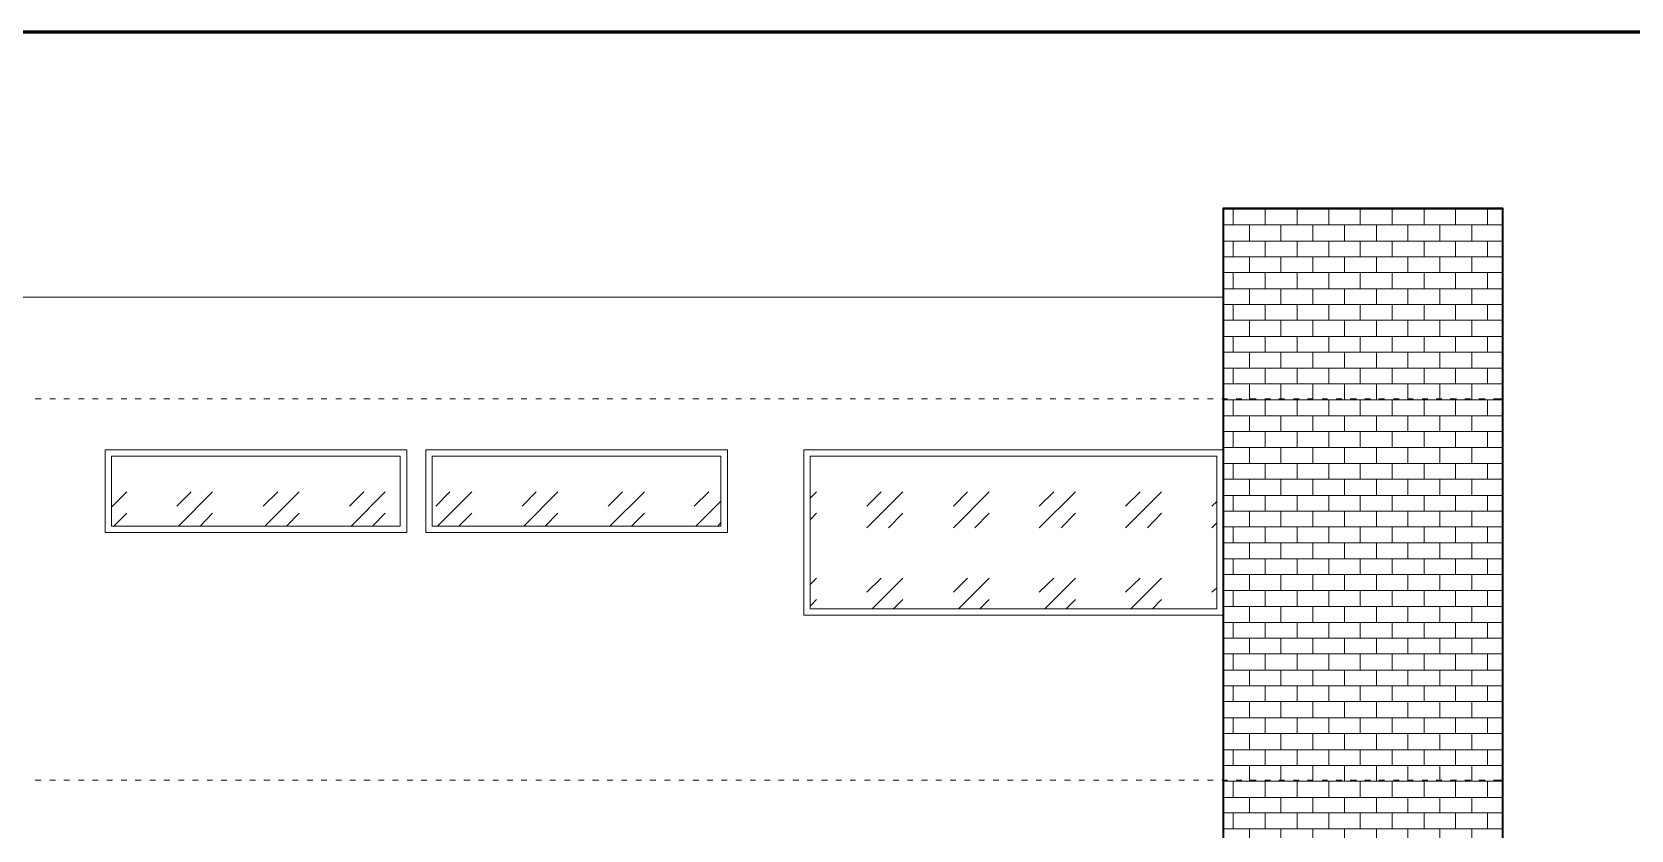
# Model space of a CAD drawing. Header units: millimetres. Extents: x 1.9 to 43.8, y 1.5 to 30.
# Drawn here: x 15.81 to 28.4, y 23.71 to 29.98 of the extents above; entities that cross this region are included whole.
import ezdxf

# ---------------------------------------------------------------- set-up
doc = ezdxf.new("R2010")
doc.units = ezdxf.units.MM
for name, color, linetype in [('PDF_0', 7, 'Continuous'), ('PDF_GRADAS Y ELEVADOR', 7, 'Continuous'), ('PDF_MUROS2', 7, 'Continuous')]:
    doc.layers.add(name, color=color, linetype=linetype)

msp = doc.modelspace()

# ---------------------------------------------------------------- linework, layer by layer
at = {"layer": 'PDF_0', "color": 28, "lineweight": 60, "true_color": 0x0d0d0d}
msp.add_lwpolyline([(1.862, 1.488), (43.785, 1.488), (43.785, 29.984), (1.862, 29.984)], close=True, dxfattribs=at)
at = {"layer": 'PDF_GRADAS Y ELEVADOR', "lineweight": 18}
for points in [[(15.838, 27.098), (15.886, 27.098)], [(15.953, 27.098), (15.997, 27.098)], [(16.064, 27.098), (16.108, 27.098)], [(16.178, 27.098), (16.223, 27.098)], [(16.289, 27.098), (16.334, 27.098)], [(16.403, 27.098), (16.448, 27.098)], [(16.515, 27.098), (16.559, 27.098)], [(16.626, 27.098), (16.673, 27.098)], [(16.74, 27.098), (16.784, 27.098)], [(16.851, 27.098), (16.899, 27.098)], [(16.965, 27.098), (17.01, 27.098)], [(17.077, 27.098), (17.121, 27.098)], [(17.191, 27.098), (17.235, 27.098)], [(17.302, 27.098), (17.346, 27.098)], [(17.416, 27.098), (17.461, 27.098)], [(17.527, 27.098), (17.572, 27.098)], [(17.639, 27.098), (17.686, 27.098)], [(17.753, 27.098), (17.797, 27.098)], [(17.864, 27.098), (17.908, 27.098)], [(17.978, 27.098), (18.023, 27.098)], [(18.089, 27.098), (18.134, 27.098)], [(18.204, 27.098), (18.248, 27.098)], [(18.315, 27.098), (18.359, 27.098)], [(18.426, 27.098), (18.474, 27.098)], [(18.54, 27.098), (18.585, 27.098)], [(18.651, 27.098), (18.696, 27.098)], [(18.766, 27.098), (18.81, 27.098)], [(18.877, 27.098), (18.921, 27.098)], [(18.991, 27.098), (19.036, 27.098)], [(19.102, 27.098), (19.147, 27.098)], [(19.213, 27.098), (19.261, 27.098)], [(19.328, 27.098), (19.372, 27.098)], [(19.439, 27.098), (19.486, 27.098)], [(19.553, 27.098), (19.598, 27.098)], [(19.664, 27.098), (19.709, 27.098)], [(19.779, 27.098), (19.823, 27.098)], [(19.89, 27.098), (19.934, 27.098)], [(20.004, 27.098), (20.048, 27.098)], [(20.115, 27.098), (20.16, 27.098)], [(20.226, 27.098), (20.274, 27.098)], [(20.341, 27.098), (20.385, 27.098)], [(20.452, 27.098), (20.496, 27.098)], [(20.566, 27.098), (20.61, 27.098)], [(20.677, 27.098), (20.722, 27.098)], [(20.791, 27.098), (20.836, 27.098)], [(20.903, 27.098), (20.947, 27.098)], [(21.014, 27.098), (21.061, 27.098)], [(21.128, 27.098), (21.172, 27.098)], [(21.239, 27.098), (21.284, 27.098)], [(21.353, 27.098), (21.398, 27.098)], [(21.465, 27.098), (21.509, 27.098)], [(21.579, 27.098), (21.623, 27.098)], [(21.69, 27.098), (21.734, 27.098)], [(21.801, 27.098), (21.849, 27.098)], [(21.915, 27.098), (21.96, 27.098)], [(22.027, 27.098), (22.074, 27.098)], [(22.141, 27.098), (22.185, 27.098)], [(22.252, 27.098), (22.296, 27.098)], [(22.366, 27.098), (22.411, 27.098)], [(22.477, 27.098), (22.522, 27.098)], [(22.592, 27.098), (22.636, 27.098)], [(22.703, 27.098), (22.747, 27.098)], [(22.814, 27.098), (22.862, 27.098)], [(22.928, 27.098), (22.973, 27.098)], [(23.039, 27.098), (23.084, 27.098)], [(23.154, 27.098), (23.198, 27.098)], [(23.265, 27.098), (23.309, 27.098)], [(23.379, 27.098), (23.424, 27.098)], [(23.49, 27.098), (23.535, 27.098)], [(23.601, 27.098), (23.649, 27.098)], [(23.716, 27.098), (23.76, 27.098)], [(23.827, 27.098), (23.871, 27.098)], [(23.941, 27.098), (23.986, 27.098)], [(24.052, 27.098), (24.097, 27.098)], [(24.167, 27.098), (24.211, 27.098)], [(24.278, 27.098), (24.322, 27.098)], [(24.389, 27.098), (24.436, 27.098)], [(24.503, 27.098), (24.548, 27.098)], [(24.614, 27.098), (24.662, 27.098)], [(24.729, 27.098), (24.773, 27.098)], [(24.84, 27.098), (24.884, 27.098)], [(24.954, 27.098), (24.998, 27.098)], [(25.065, 27.098), (25.11, 27.098)], [(25.179, 27.098), (25.224, 27.098)], [(25.291, 27.098), (25.335, 27.098)], [(25.402, 27.098), (25.449, 27.098)], [(25.516, 27.098), (25.56, 27.098)], [(25.627, 27.098), (25.672, 27.098)], [(25.741, 27.098), (25.786, 27.098)], [(25.853, 27.098), (25.897, 27.098)], [(25.967, 27.098), (26.011, 27.098)], [(26.078, 27.098), (26.122, 27.098)], [(26.189, 27.098), (26.237, 27.098)], [(26.303, 27.098), (26.348, 27.098)], [(26.414, 27.098), (26.459, 27.098)], [(26.529, 27.098), (26.573, 27.098)], [(26.64, 27.098), (26.684, 27.098)], [(26.754, 27.098), (26.799, 27.098)], [(26.865, 27.098), (26.91, 27.098)], [(26.976, 27.098), (27.024, 27.098)], [(27.091, 27.098), (27.135, 27.098)], [(27.202, 27.098), (27.25, 27.098)], [(27.316, 27.098), (27.389, 27.098)], [(15.838, 24.098), (15.886, 24.098)], [(15.953, 24.098), (15.997, 24.098)], [(16.064, 24.098), (16.108, 24.098)], [(16.178, 24.098), (16.223, 24.098)], [(16.289, 24.098), (16.334, 24.098)], [(16.403, 24.098), (16.448, 24.098)], [(16.515, 24.098), (16.559, 24.098)], [(16.626, 24.098), (16.673, 24.098)], [(16.74, 24.098), (16.784, 24.098)], [(16.851, 24.098), (16.899, 24.098)], [(16.965, 24.098), (17.01, 24.098)], [(17.077, 24.098), (17.121, 24.098)], [(17.191, 24.098), (17.235, 24.098)], [(17.302, 24.098), (17.346, 24.098)], [(17.416, 24.098), (17.461, 24.098)], [(17.527, 24.098), (17.572, 24.098)], [(17.639, 24.098), (17.686, 24.098)], [(17.753, 24.098), (17.797, 24.098)], [(17.864, 24.098), (17.908, 24.098)], [(17.978, 24.098), (18.023, 24.098)], [(18.089, 24.098), (18.134, 24.098)], [(18.204, 24.098), (18.248, 24.098)], [(18.315, 24.098), (18.359, 24.098)], [(18.426, 24.098), (18.474, 24.098)], [(18.54, 24.098), (18.585, 24.098)], [(18.651, 24.098), (18.696, 24.098)], [(18.766, 24.098), (18.81, 24.098)], [(18.877, 24.098), (18.921, 24.098)], [(18.991, 24.098), (19.036, 24.098)], [(19.102, 24.098), (19.147, 24.098)], [(19.213, 24.098), (19.261, 24.098)], [(19.328, 24.098), (19.372, 24.098)], [(19.439, 24.098), (19.486, 24.098)], [(19.553, 24.098), (19.598, 24.098)], [(19.664, 24.098), (19.709, 24.098)], [(19.779, 24.098), (19.823, 24.098)], [(19.89, 24.098), (19.934, 24.098)], [(20.004, 24.098), (20.048, 24.098)], [(20.115, 24.098), (20.16, 24.098)], [(20.226, 24.098), (20.274, 24.098)], [(20.341, 24.098), (20.385, 24.098)], [(20.452, 24.098), (20.496, 24.098)], [(20.566, 24.098), (20.61, 24.098)], [(20.677, 24.098), (20.722, 24.098)], [(20.791, 24.098), (20.836, 24.098)], [(20.903, 24.098), (20.947, 24.098)], [(21.014, 24.098), (21.061, 24.098)], [(21.128, 24.098), (21.172, 24.098)], [(21.239, 24.098), (21.284, 24.098)], [(21.353, 24.098), (21.398, 24.098)], [(21.465, 24.098), (21.509, 24.098)], [(21.579, 24.098), (21.623, 24.098)], [(21.69, 24.098), (21.734, 24.098)], [(21.801, 24.098), (21.849, 24.098)], [(21.915, 24.098), (21.96, 24.098)], [(22.027, 24.098), (22.074, 24.098)], [(22.141, 24.098), (22.185, 24.098)], [(22.252, 24.098), (22.296, 24.098)], [(22.366, 24.098), (22.411, 24.098)], [(22.477, 24.098), (22.522, 24.098)], [(22.592, 24.098), (22.636, 24.098)], [(22.703, 24.098), (22.747, 24.098)], [(22.814, 24.098), (22.862, 24.098)], [(22.928, 24.098), (22.973, 24.098)], [(23.039, 24.098), (23.084, 24.098)], [(23.154, 24.098), (23.198, 24.098)], [(23.265, 24.098), (23.309, 24.098)], [(23.379, 24.098), (23.424, 24.098)], [(23.49, 24.098), (23.535, 24.098)], [(23.601, 24.098), (23.649, 24.098)], [(23.716, 24.098), (23.76, 24.098)], [(23.827, 24.098), (23.871, 24.098)], [(23.941, 24.098), (23.986, 24.098)], [(24.052, 24.098), (24.097, 24.098)], [(24.167, 24.098), (24.211, 24.098)], [(24.278, 24.098), (24.322, 24.098)], [(24.389, 24.098), (24.436, 24.098)], [(24.503, 24.098), (24.548, 24.098)], [(24.614, 24.098), (24.662, 24.098)], [(24.729, 24.098), (24.773, 24.098)], [(24.84, 24.098), (24.884, 24.098)], [(24.954, 24.098), (24.998, 24.098)], [(25.065, 24.098), (25.11, 24.098)], [(25.179, 24.098), (25.224, 24.098)], [(25.291, 24.098), (25.335, 24.098)], [(25.402, 24.098), (25.449, 24.098)], [(25.516, 24.098), (25.56, 24.098)], [(25.627, 24.098), (25.672, 24.098)], [(25.741, 24.098), (25.786, 24.098)], [(25.853, 24.098), (25.897, 24.098)], [(25.967, 24.098), (26.011, 24.098)], [(26.078, 24.098), (26.122, 24.098)], [(26.189, 24.098), (26.237, 24.098)], [(26.303, 24.098), (26.348, 24.098)], [(26.414, 24.098), (26.459, 24.098)], [(26.529, 24.098), (26.573, 24.098)], [(26.64, 24.098), (26.684, 24.098)], [(26.754, 24.098), (26.799, 24.098)], [(26.865, 24.098), (26.91, 24.098)], [(26.976, 24.098), (27.024, 24.098)], [(27.091, 24.098), (27.135, 24.098)], [(27.202, 24.098), (27.25, 24.098)], [(27.316, 24.098), (27.389, 24.098)]]:
    msp.add_lwpolyline(points, dxfattribs=at)
at = {"layer": 'PDF_MUROS2', "lineweight": 35}
msp.add_lwpolyline([(25.189, 17.646), (27.389, 17.646), (27.389, 28.597), (25.189, 28.597)], close=True, dxfattribs=at)
at = {"layer": 'PDF_MUROS2', "lineweight": 9}
for points in [[(25.189, 28.591), (27.389, 28.591)], [(25.268, 28.467), (25.268, 28.591)], [(25.395, 28.591), (25.395, 28.597)], [(25.519, 28.467), (25.519, 28.591)], [(25.643, 28.591), (25.643, 28.597)], [(25.77, 28.467), (25.77, 28.591)], [(25.894, 28.591), (25.894, 28.597)], [(26.021, 28.467), (26.021, 28.591)], [(26.145, 28.591), (26.145, 28.597)], [(26.268, 28.467), (26.268, 28.591)], [(26.395, 28.591), (26.395, 28.597)], [(26.519, 28.467), (26.519, 28.591)], [(26.643, 28.591), (26.643, 28.597)], [(26.77, 28.467), (26.77, 28.591)], [(26.894, 28.591), (26.894, 28.597)], [(27.018, 28.467), (27.018, 28.591)], [(27.145, 28.591), (27.145, 28.597)], [(27.269, 28.467), (27.269, 28.591)], [(25.189, 28.467), (27.389, 28.467)], [(25.395, 28.34), (25.395, 28.467)], [(25.643, 28.34), (25.643, 28.467)], [(25.894, 28.34), (25.894, 28.467)], [(26.145, 28.34), (26.145, 28.467)], [(26.395, 28.34), (26.395, 28.467)], [(26.643, 28.34), (26.643, 28.467)], [(26.894, 28.34), (26.894, 28.467)], [(27.145, 28.34), (27.145, 28.467)], [(25.189, 28.34), (27.389, 28.34)], [(25.268, 28.216), (25.268, 28.34)], [(25.519, 28.216), (25.519, 28.34)], [(25.77, 28.216), (25.77, 28.34)], [(26.021, 28.216), (26.021, 28.34)], [(26.268, 28.216), (26.268, 28.34)], [(26.519, 28.216), (26.519, 28.34)], [(26.77, 28.216), (26.77, 28.34)], [(27.018, 28.216), (27.018, 28.34)], [(27.269, 28.216), (27.269, 28.34)], [(25.189, 28.216), (27.389, 28.216)], [(25.395, 28.092), (25.395, 28.216)], [(25.643, 28.092), (25.643, 28.216)], [(25.894, 28.092), (25.894, 28.216)], [(26.145, 28.092), (26.145, 28.216)], [(26.395, 28.092), (26.395, 28.216)], [(26.643, 28.092), (26.643, 28.216)], [(26.894, 28.092), (26.894, 28.216)], [(27.145, 28.092), (27.145, 28.216)], [(25.189, 28.092), (27.389, 28.092)], [(25.268, 27.965), (25.268, 28.092)], [(25.519, 27.965), (25.519, 28.092)], [(25.77, 27.965), (25.77, 28.092)], [(26.021, 27.965), (26.021, 28.092)], [(26.268, 27.965), (26.268, 28.092)], [(26.519, 27.965), (26.519, 28.092)], [(26.77, 27.965), (26.77, 28.092)], [(27.018, 27.965), (27.018, 28.092)], [(27.269, 27.965), (27.269, 28.092)], [(25.189, 27.965), (27.389, 27.965)], [(25.395, 27.841), (25.395, 27.965)], [(25.643, 27.841), (25.643, 27.965)], [(25.894, 27.841), (25.894, 27.965)], [(26.145, 27.841), (26.145, 27.965)], [(26.395, 27.841), (26.395, 27.965)], [(26.643, 27.841), (26.643, 27.965)], [(26.894, 27.841), (26.894, 27.965)], [(27.145, 27.841), (27.145, 27.965)], [(25.189, 27.841), (27.389, 27.841)], [(25.268, 27.717), (25.268, 27.841)], [(25.519, 27.717), (25.519, 27.841)], [(25.77, 27.717), (25.77, 27.841)], [(26.021, 27.717), (26.021, 27.841)], [(26.268, 27.717), (26.268, 27.841)], [(26.519, 27.717), (26.519, 27.841)], [(26.77, 27.717), (26.77, 27.841)], [(27.018, 27.717), (27.018, 27.841)], [(27.269, 27.717), (27.269, 27.841)], [(25.189, 27.717), (27.389, 27.717)], [(25.395, 27.59), (25.395, 27.717)], [(25.643, 27.59), (25.643, 27.717)], [(25.894, 27.59), (25.894, 27.717)], [(26.145, 27.59), (26.145, 27.717)], [(26.395, 27.59), (26.395, 27.717)], [(26.643, 27.59), (26.643, 27.717)], [(26.894, 27.59), (26.894, 27.717)], [(27.145, 27.59), (27.145, 27.717)], [(25.189, 27.59), (27.389, 27.59)], [(25.268, 27.467), (25.268, 27.59)], [(25.519, 27.467), (25.519, 27.59)], [(25.77, 27.467), (25.77, 27.59)], [(26.021, 27.467), (26.021, 27.59)], [(26.268, 27.467), (26.268, 27.59)], [(26.519, 27.467), (26.519, 27.59)], [(26.77, 27.467), (26.77, 27.59)], [(27.018, 27.467), (27.018, 27.59)], [(27.269, 27.467), (27.269, 27.59)], [(25.189, 27.467), (27.389, 27.467)], [(25.395, 27.34), (25.395, 27.467)], [(25.643, 27.34), (25.643, 27.467)], [(25.894, 27.34), (25.894, 27.467)], [(26.145, 27.34), (26.145, 27.467)], [(26.395, 27.34), (26.395, 27.467)], [(26.643, 27.34), (26.643, 27.467)], [(26.894, 27.34), (26.894, 27.467)], [(27.145, 27.34), (27.145, 27.467)], [(25.189, 27.34), (27.389, 27.34)], [(25.268, 27.216), (25.268, 27.34)], [(25.519, 27.216), (25.519, 27.34)], [(25.77, 27.216), (25.77, 27.34)], [(26.021, 27.216), (26.021, 27.34)], [(26.268, 27.216), (26.268, 27.34)], [(26.519, 27.216), (26.519, 27.34)], [(26.77, 27.216), (26.77, 27.34)], [(27.018, 27.216), (27.018, 27.34)], [(27.269, 27.216), (27.269, 27.34)], [(25.189, 27.216), (27.389, 27.216)], [(25.395, 27.092), (25.395, 27.216)], [(25.643, 27.092), (25.643, 27.216)], [(25.894, 27.092), (25.894, 27.216)], [(26.145, 27.092), (26.145, 27.216)], [(26.395, 27.092), (26.395, 27.216)], [(26.643, 27.092), (26.643, 27.216)], [(26.894, 27.092), (26.894, 27.216)], [(27.145, 27.092), (27.145, 27.216)], [(25.189, 27.092), (27.389, 27.092)], [(25.268, 26.965), (25.268, 27.092)], [(25.519, 26.965), (25.519, 27.092)], [(25.77, 26.965), (25.77, 27.092)], [(26.021, 26.965), (26.021, 27.092)], [(26.268, 26.965), (26.268, 27.092)], [(26.519, 26.965), (26.519, 27.092)], [(26.77, 26.965), (26.77, 27.092)], [(27.018, 26.965), (27.018, 27.092)], [(27.269, 26.965), (27.269, 27.092)], [(25.189, 26.965), (27.389, 26.965)], [(25.395, 26.841), (25.395, 26.965)], [(25.643, 26.841), (25.643, 26.965)], [(25.894, 26.841), (25.894, 26.965)], [(26.145, 26.841), (26.145, 26.965)], [(26.395, 26.841), (26.395, 26.965)], [(26.643, 26.841), (26.643, 26.965)], [(26.894, 26.841), (26.894, 26.965)], [(27.145, 26.841), (27.145, 26.965)], [(25.189, 26.841), (27.389, 26.841)], [(25.268, 26.717), (25.268, 26.841)], [(25.519, 26.717), (25.519, 26.841)], [(25.77, 26.717), (25.77, 26.841)], [(26.021, 26.717), (26.021, 26.841)], [(26.268, 26.717), (26.268, 26.841)], [(26.519, 26.717), (26.519, 26.841)], [(26.77, 26.717), (26.77, 26.841)], [(27.018, 26.717), (27.018, 26.841)], [(27.269, 26.717), (27.269, 26.841)], [(25.189, 26.717), (27.389, 26.717)], [(25.395, 26.59), (25.395, 26.717)], [(25.643, 26.59), (25.643, 26.717)], [(25.894, 26.59), (25.894, 26.717)], [(26.145, 26.59), (26.145, 26.717)], [(26.395, 26.59), (26.395, 26.717)], [(26.643, 26.59), (26.643, 26.717)], [(26.894, 26.59), (26.894, 26.717)], [(27.145, 26.59), (27.145, 26.717)], [(25.189, 26.59), (27.389, 26.59)], [(25.268, 26.466), (25.268, 26.59)], [(25.519, 26.466), (25.519, 26.59)], [(25.77, 26.466), (25.77, 26.59)], [(26.021, 26.466), (26.021, 26.59)], [(26.268, 26.466), (26.268, 26.59)], [(26.519, 26.466), (26.519, 26.59)], [(26.77, 26.466), (26.77, 26.59)], [(27.018, 26.466), (27.018, 26.59)], [(27.269, 26.466), (27.269, 26.59)], [(25.189, 26.466), (27.389, 26.466)], [(25.395, 26.339), (25.395, 26.466)], [(25.643, 26.339), (25.643, 26.466)], [(25.894, 26.339), (25.894, 26.466)], [(26.145, 26.339), (26.145, 26.466)], [(26.395, 26.339), (26.395, 26.466)], [(26.643, 26.339), (26.643, 26.466)], [(26.894, 26.339), (26.894, 26.466)], [(27.145, 26.339), (27.145, 26.466)], [(25.189, 26.339), (27.389, 26.339)], [(25.268, 26.216), (25.268, 26.339)], [(25.519, 26.216), (25.519, 26.339)], [(25.77, 26.216), (25.77, 26.339)], [(26.021, 26.216), (26.021, 26.339)], [(26.268, 26.216), (26.268, 26.339)], [(26.519, 26.216), (26.519, 26.339)], [(26.77, 26.216), (26.77, 26.339)], [(27.018, 26.216), (27.018, 26.339)], [(27.269, 26.216), (27.269, 26.339)], [(25.189, 26.216), (27.389, 26.216)], [(25.395, 26.092), (25.395, 26.216)], [(25.643, 26.092), (25.643, 26.216)], [(25.894, 26.092), (25.894, 26.216)], [(26.145, 26.092), (26.145, 26.216)], [(26.395, 26.092), (26.395, 26.216)], [(26.643, 26.092), (26.643, 26.216)], [(26.894, 26.092), (26.894, 26.216)], [(27.145, 26.092), (27.145, 26.216)], [(25.189, 26.092), (27.389, 26.092)], [(25.268, 25.965), (25.268, 26.092)], [(25.519, 25.965), (25.519, 26.092)], [(25.77, 25.965), (25.77, 26.092)], [(26.021, 25.965), (26.021, 26.092)], [(26.268, 25.965), (26.268, 26.092)], [(26.519, 25.965), (26.519, 26.092)], [(26.77, 25.965), (26.77, 26.092)], [(27.018, 25.965), (27.018, 26.092)], [(27.269, 25.965), (27.269, 26.092)], [(25.189, 25.965), (27.389, 25.965)], [(25.395, 25.841), (25.395, 25.965)], [(25.643, 25.841), (25.643, 25.965)], [(25.894, 25.841), (25.894, 25.965)], [(26.145, 25.841), (26.145, 25.965)], [(26.395, 25.841), (26.395, 25.965)], [(26.643, 25.841), (26.643, 25.965)], [(26.894, 25.841), (26.894, 25.965)], [(27.145, 25.841), (27.145, 25.965)], [(25.189, 25.841), (27.389, 25.841)], [(25.268, 25.717), (25.268, 25.841)], [(25.519, 25.717), (25.519, 25.841)], [(25.77, 25.717), (25.77, 25.841)], [(26.021, 25.717), (26.021, 25.841)], [(26.268, 25.717), (26.268, 25.841)], [(26.519, 25.717), (26.519, 25.841)], [(26.77, 25.717), (26.77, 25.841)], [(27.018, 25.717), (27.018, 25.841)], [(27.269, 25.717), (27.269, 25.841)], [(25.189, 25.717), (27.389, 25.717)], [(25.395, 25.59), (25.395, 25.717)], [(25.643, 25.59), (25.643, 25.717)], [(25.894, 25.59), (25.894, 25.717)], [(26.145, 25.59), (26.145, 25.717)], [(26.395, 25.59), (26.395, 25.717)], [(26.643, 25.59), (26.643, 25.717)], [(26.894, 25.59), (26.894, 25.717)], [(27.145, 25.59), (27.145, 25.717)], [(25.189, 25.59), (27.389, 25.59)], [(25.268, 25.466), (25.268, 25.59)], [(25.519, 25.466), (25.519, 25.59)], [(25.77, 25.466), (25.77, 25.59)], [(26.021, 25.466), (26.021, 25.59)], [(26.268, 25.466), (26.268, 25.59)], [(26.519, 25.466), (26.519, 25.59)], [(26.77, 25.466), (26.77, 25.59)], [(27.018, 25.466), (27.018, 25.59)], [(27.269, 25.466), (27.269, 25.59)], [(25.189, 25.466), (27.389, 25.466)], [(25.395, 25.339), (25.395, 25.466)], [(25.643, 25.339), (25.643, 25.466)], [(25.894, 25.339), (25.894, 25.466)], [(26.145, 25.339), (26.145, 25.466)], [(26.395, 25.339), (26.395, 25.466)], [(26.643, 25.339), (26.643, 25.466)], [(26.894, 25.339), (26.894, 25.466)], [(27.145, 25.339), (27.145, 25.466)], [(25.189, 25.339), (27.389, 25.339)], [(25.268, 25.215), (25.268, 25.339)], [(25.519, 25.215), (25.519, 25.339)], [(25.77, 25.215), (25.77, 25.339)], [(26.021, 25.215), (26.021, 25.339)], [(26.268, 25.215), (26.268, 25.339)], [(26.519, 25.215), (26.519, 25.339)], [(26.77, 25.215), (26.77, 25.339)], [(27.018, 25.215), (27.018, 25.339)], [(27.269, 25.215), (27.269, 25.339)], [(25.189, 25.215), (27.389, 25.215)], [(25.395, 25.092), (25.395, 25.215)], [(25.643, 25.092), (25.643, 25.215)], [(25.894, 25.092), (25.894, 25.215)], [(26.145, 25.092), (26.145, 25.215)], [(26.395, 25.092), (26.395, 25.215)], [(26.643, 25.092), (26.643, 25.215)], [(26.894, 25.092), (26.894, 25.215)], [(27.145, 25.092), (27.145, 25.215)], [(25.189, 25.092), (27.389, 25.092)], [(25.268, 24.965), (25.268, 25.092)], [(25.519, 24.965), (25.519, 25.092)], [(25.77, 24.965), (25.77, 25.092)], [(26.021, 24.965), (26.021, 25.092)], [(26.268, 24.965), (26.268, 25.092)], [(26.519, 24.965), (26.519, 25.092)], [(26.77, 24.965), (26.77, 25.092)], [(27.018, 24.965), (27.018, 25.092)], [(27.269, 24.965), (27.269, 25.092)], [(25.189, 24.965), (27.389, 24.965)], [(25.395, 24.841), (25.395, 24.965)], [(25.643, 24.841), (25.643, 24.965)], [(25.894, 24.841), (25.894, 24.965)], [(26.145, 24.841), (26.145, 24.965)], [(26.395, 24.841), (26.395, 24.965)], [(26.643, 24.841), (26.643, 24.965)], [(26.894, 24.841), (26.894, 24.965)], [(27.145, 24.841), (27.145, 24.965)], [(25.189, 24.841), (27.389, 24.841)], [(25.268, 24.717), (25.268, 24.841)], [(25.519, 24.717), (25.519, 24.841)], [(25.77, 24.717), (25.77, 24.841)], [(26.021, 24.717), (26.021, 24.841)], [(26.268, 24.717), (26.268, 24.841)], [(26.519, 24.717), (26.519, 24.841)], [(26.77, 24.717), (26.77, 24.841)], [(27.018, 24.717), (27.018, 24.841)], [(27.269, 24.717), (27.269, 24.841)], [(25.189, 24.717), (27.389, 24.717)], [(25.395, 24.59), (25.395, 24.717)], [(25.643, 24.59), (25.643, 24.717)], [(25.894, 24.59), (25.894, 24.717)], [(26.145, 24.59), (26.145, 24.717)], [(26.395, 24.59), (26.395, 24.717)], [(26.643, 24.59), (26.643, 24.717)], [(26.894, 24.59), (26.894, 24.717)], [(27.145, 24.59), (27.145, 24.717)], [(25.189, 24.59), (27.389, 24.59)], [(25.268, 24.466), (25.268, 24.59)], [(25.519, 24.466), (25.519, 24.59)], [(25.77, 24.466), (25.77, 24.59)], [(26.021, 24.466), (26.021, 24.59)], [(26.268, 24.466), (26.268, 24.59)], [(26.519, 24.466), (26.519, 24.59)], [(26.77, 24.466), (26.77, 24.59)], [(27.018, 24.466), (27.018, 24.59)], [(27.269, 24.466), (27.269, 24.59)], [(25.189, 24.466), (27.389, 24.466)], [(25.395, 24.339), (25.395, 24.466)], [(25.643, 24.339), (25.643, 24.466)], [(25.894, 24.339), (25.894, 24.466)], [(26.145, 24.339), (26.145, 24.466)], [(26.395, 24.339), (26.395, 24.466)], [(26.643, 24.339), (26.643, 24.466)], [(26.894, 24.339), (26.894, 24.466)], [(27.145, 24.339), (27.145, 24.466)], [(25.189, 24.339), (27.389, 24.339)], [(25.268, 24.215), (25.268, 24.339)], [(25.519, 24.215), (25.519, 24.339)], [(25.77, 24.215), (25.77, 24.339)], [(26.021, 24.215), (26.021, 24.339)], [(26.268, 24.215), (26.268, 24.339)], [(26.519, 24.215), (26.519, 24.339)], [(26.77, 24.215), (26.77, 24.339)], [(27.018, 24.215), (27.018, 24.339)], [(27.269, 24.215), (27.269, 24.339)], [(25.189, 24.215), (27.389, 24.215)], [(25.395, 24.091), (25.395, 24.215)], [(25.643, 24.091), (25.643, 24.215)], [(25.894, 24.091), (25.894, 24.215)], [(26.145, 24.091), (26.145, 24.215)], [(26.395, 24.091), (26.395, 24.215)], [(26.643, 24.091), (26.643, 24.215)], [(26.894, 24.091), (26.894, 24.215)], [(27.145, 24.091), (27.145, 24.215)], [(25.189, 24.091), (27.389, 24.091)], [(25.268, 23.964), (25.268, 24.091)], [(25.519, 23.964), (25.519, 24.091)], [(25.77, 23.964), (25.77, 24.091)], [(26.021, 23.964), (26.021, 24.091)], [(26.268, 23.964), (26.268, 24.091)], [(26.519, 23.964), (26.519, 24.091)], [(26.77, 23.964), (26.77, 24.091)], [(27.018, 23.964), (27.018, 24.091)], [(27.269, 23.964), (27.269, 24.091)], [(25.189, 23.964), (27.389, 23.964)], [(25.395, 23.841), (25.395, 23.964)], [(25.643, 23.841), (25.643, 23.964)], [(25.894, 23.841), (25.894, 23.964)], [(26.145, 23.841), (26.145, 23.964)], [(26.395, 23.841), (26.395, 23.964)], [(26.643, 23.841), (26.643, 23.964)], [(26.894, 23.841), (26.894, 23.964)], [(27.145, 23.841), (27.145, 23.964)], [(25.189, 23.841), (27.389, 23.841)], [(25.268, 23.717), (25.268, 23.841)], [(25.519, 23.717), (25.519, 23.841)], [(25.77, 23.717), (25.77, 23.841)], [(26.021, 23.717), (26.021, 23.841)], [(26.268, 23.717), (26.268, 23.841)], [(26.519, 23.717), (26.519, 23.841)], [(26.77, 23.717), (26.77, 23.841)], [(27.018, 23.717), (27.018, 23.841)], [(27.269, 23.717), (27.269, 23.841)], [(25.189, 23.717), (27.389, 23.717)], [(25.395, 23.59), (25.395, 23.717)], [(25.643, 23.59), (25.643, 23.717)], [(25.894, 23.59), (25.894, 23.717)], [(26.145, 23.59), (26.145, 23.717)], [(26.395, 23.59), (26.395, 23.717)], [(26.643, 23.59), (26.643, 23.717)], [(26.894, 23.59), (26.894, 23.717)], [(27.145, 23.59), (27.145, 23.717)]]:
    msp.add_lwpolyline(points, dxfattribs=at)
at = {"layer": 'PDF_MUROS2', "lineweight": 20}
msp.add_lwpolyline([(25.189, 27.898), (12.485, 27.898)], dxfattribs=at)
for points in [[(18.763, 26.698), (18.763, 26.047), (16.388, 26.047), (16.388, 26.698)], [(21.287, 26.698), (21.287, 26.047), (18.912, 26.047), (18.912, 26.698)], [(21.887, 26.698), (21.887, 25.396), (25.189, 25.396), (25.189, 26.698)]]:
    msp.add_lwpolyline(points, close=True, dxfattribs=at)
at = {"layer": 'PDF_MUROS2', "lineweight": 18}
for points in [[(18.712, 26.647), (18.712, 26.098), (16.438, 26.098), (16.438, 26.647)], [(21.236, 26.647), (21.236, 26.098), (18.963, 26.098), (18.963, 26.647)], [(21.938, 26.647), (21.938, 25.447), (25.138, 25.447), (25.138, 26.647)]]:
    msp.add_lwpolyline(points, close=True, dxfattribs=at)
for points in [[(16.438, 26.247), (16.559, 26.368)], [(16.953, 26.254), (17.067, 26.368)], [(16.965, 26.098), (17.235, 26.368)], [(17.632, 26.254), (17.747, 26.368)], [(17.645, 26.098), (17.915, 26.368)], [(18.312, 26.254), (18.426, 26.368)], [(18.324, 26.098), (18.594, 26.368)], [(18.991, 26.254), (19.102, 26.368)], [(19.004, 26.098), (19.274, 26.368)], [(19.671, 26.254), (19.782, 26.368)], [(19.683, 26.098), (19.953, 26.368)], [(20.347, 26.254), (20.461, 26.368)], [(20.36, 26.098), (20.633, 26.368)], [(21.026, 26.254), (21.141, 26.368)], [(21.938, 26.317), (21.988, 26.368)], [(22.385, 26.085), (22.668, 26.368)], [(22.385, 26.254), (22.496, 26.368)], [(23.065, 26.085), (23.347, 26.368)], [(23.065, 26.254), (23.176, 26.368)], [(23.741, 26.085), (24.027, 26.368)], [(23.741, 26.254), (23.855, 26.368)], [(24.421, 26.085), (24.703, 26.368)], [(24.421, 26.254), (24.535, 26.368)], [(16.457, 26.098), (16.559, 26.2)], [(17.137, 26.098), (17.235, 26.2)], [(17.816, 26.098), (17.915, 26.2)], [(18.493, 26.098), (18.594, 26.2)], [(19.172, 26.098), (19.274, 26.2)], [(19.852, 26.098), (19.953, 26.2)], [(20.531, 26.098), (20.633, 26.2)], [(21.039, 26.098), (21.236, 26.295)], [(21.938, 26.146), (21.988, 26.2)], [(22.554, 26.085), (22.668, 26.2)], [(23.233, 26.085), (23.347, 26.2)], [(23.913, 26.085), (24.027, 26.2)], [(24.592, 26.085), (24.703, 26.2)], [(25.1, 26.254), (25.138, 26.292)], [(21.211, 26.098), (21.236, 26.127)], [(25.1, 26.085), (25.138, 26.123)], [(21.938, 25.638), (21.988, 25.688)], [(22.385, 25.577), (22.496, 25.688)], [(22.427, 25.447), (22.668, 25.688)], [(23.065, 25.577), (23.176, 25.688)], [(23.106, 25.447), (23.347, 25.688)], [(23.741, 25.577), (23.855, 25.688)], [(23.786, 25.447), (24.027, 25.688)], [(24.421, 25.577), (24.535, 25.688)], [(24.462, 25.447), (24.703, 25.688)], [(25.1, 25.577), (25.138, 25.612)], [(21.938, 25.469), (21.988, 25.52)], [(22.595, 25.447), (22.668, 25.52)], [(23.274, 25.447), (23.347, 25.52)], [(23.954, 25.447), (24.027, 25.52)], [(24.633, 25.447), (24.703, 25.52)]]:
    msp.add_lwpolyline(points, dxfattribs=at)

doc.saveas('drawing.dxf')
